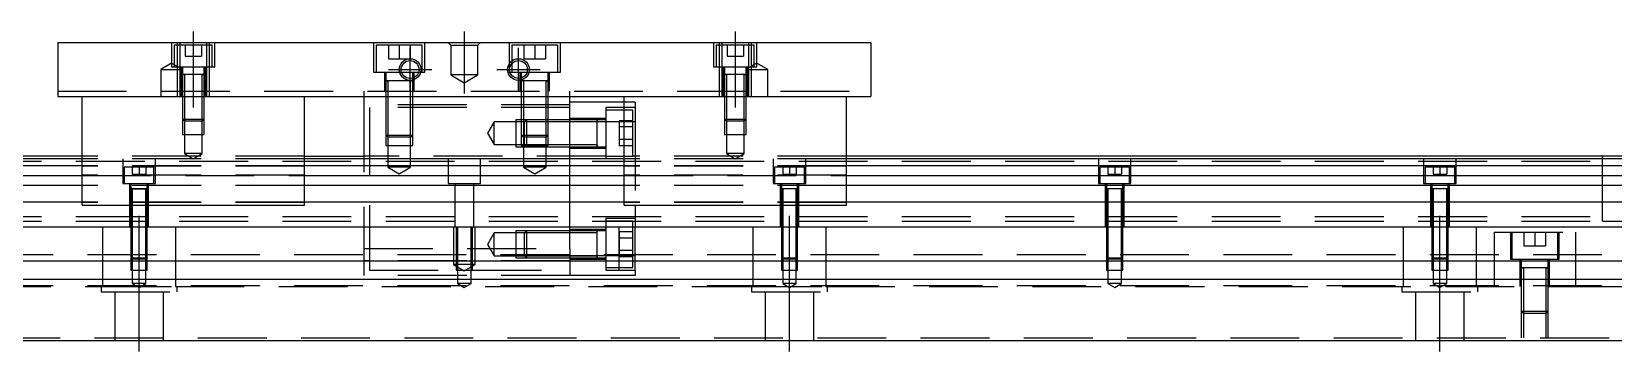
# Model space of a CAD drawing. Extents: x -10 to 727, y -273 to 77.
# Drawn here: x 180.2 to 472, y -219.6 to -160.6 of the extents above; entities that cross this region are included whole.
import ezdxf

# ---------------------------------------------------------------- set-up
doc = ezdxf.new("R2010")
doc.units = 0
doc.linetypes.add('CENTER', pattern=[50.8, 31.75, -6.35, 6.35, -6.35])
doc.linetypes.add('DASHED', pattern=[19.05, 12.7, -6.35])
doc.layers.get('0').update_dxf_attribs({"linetype": 'CONTINUOUS'})
doc.layers.add('CENTER', color=1, linetype='CENTER')

msp = doc.modelspace()

# ---------------------------------------------------------------- linework, layer by layer
at = {"color": 7, "linetype": 'CONTINUOUS'}
for p, q in [((185, -162.58), (335, -162.58)), ((185, -162.58), (185, -172.58)), ((335, -162.58), (335, -172.58)), ((185, -172.58), (335, -172.58)), ((189.5, -192.58), (189.5, -172.58)), ((230.5, -192.58), (230.5, -172.58)), ((241.5, -183.58), (241.5, -172.58)), ((279.5, -184.08), (279.5, -172.58)), ((289.5, -173.58), (279.5, -173.58)), ((289.5, -192.58), (289.5, -172.58)), ((330.5, -192.58), (330.5, -172.58)), ((189.5, -183.58), (60.5, -183.58)), ((230.5, -183.58), (241.5, -183.58)), ((470, -183.58), (330.5, -183.58)), ((470, -183.58), (469.995, -183.58)), ((470, -184.08), (470, -183.579994)), ((470.005, -183.58), (470, -183.58)), ((475, -183.58), (470, -183.58)), ((189.5, -184.08), (0, -184.08)), ((189.5, -185.332272), (0, -185.332272)), ((289.5, -184.08), (230.5, -184.08)), ((289.5, -185.332272), (230.5, -185.332272)), ((520, -184.08), (330.5, -184.08)), ((520, -185.332272), (330.5, -185.332272)), ((470, -189.379946), (470, -184.08)), ((0, -187.10668), (189.5, -187.10668)), ((189.5, -189.003076), (0, -189.003076)), ((230.5, -187.10668), (289.5, -187.10668)), ((289.5, -189.003076), (230.5, -189.003076)), ((330.5, -187.10668), (520, -187.10668)), ((520, -189.003076), (330.5, -189.003076)), ((439.998804, -189.58), (438.499994, -189.58)), ((470, -195.580006), (470, -189.379946)), ((189.5, -192.057372), (0, -192.057372)), ((189.5, -192.58), (230.5, -192.58)), ((289.5, -192.057372), (230.5, -192.057372)), ((289.5, -192.58), (330.5, -192.58)), ((520, -192.057372), (330.5, -192.057372)), ((0, -196.58), (520, -196.58)), ((0, -202.88), (520, -202.88)), ((0, -206.28), (520, -206.28)), ((0, -217.58), (520, -217.58))]:
    msp.add_line(p, q, dxfattribs=at)
at = {"color": 3, "linetype": 'DASHED'}
for p, q in [((206, -162.58), (206, -167.08)), ((213.5, -163.08), (206.5, -163.08)), ((206.5, -163.08), (206.5, -167.08)), ((207.000006, -162.58), (207.000006, -163.08)), ((207.000006, -163.08), (207.000006, -167.08)), ((207.5, -162.58), (207.5, -172.58)), ((208.5, -163.08), (208.5, -165.08)), ((210, -163.08), (210, -165.08)), ((211.5, -163.08), (211.5, -165.08)), ((212.5, -172.58), (212.5, -162.58)), ((212.999994, -163.08), (212.999994, -162.58)), ((212.999994, -167.08), (212.999994, -163.08)), ((213.5, -167.08), (213.5, -163.08)), ((214, -167.08), (214, -162.58)), ((243.25, -162.58), (243.25, -168.08)), ((252.25, -163.08), (243.75, -163.08)), ((243.75, -163.08), (243.75, -168.08)), ((246, -163.08), (246, -165.58)), ((248, -163.08), (248, -165.58)), ((250, -163.08), (250, -165.58)), ((252.25, -168.08), (252.25, -163.08)), ((252.75, -168.08), (252.75, -162.58)), ((257.5, -163.08), (257, -162.58)), ((257.5, -163.08), (257.5, -168.58)), ((257.5, -163.08), (262.5, -163.08)), ((262.5, -163.08), (263, -162.58)), ((262.5, -168.58), (262.5, -163.08)), ((268.25, -162.58), (268.25, -168.08)), ((277.25, -163.08), (268.75, -163.08)), ((268.75, -163.08), (268.75, -166.01875)), ((271, -163.08), (271, -165.58)), ((273, -163.08), (273, -165.58)), ((275, -163.08), (275, -165.58)), ((277.25, -168.08), (277.25, -163.08)), ((277.75, -168.08), (277.75, -162.58)), ((306, -162.58), (306, -167.08)), ((313.5, -163.08), (306.5, -163.08)), ((306.5, -163.08), (306.5, -167.08)), ((307.000006, -162.58), (307.000006, -163.08)), ((307.000006, -163.08), (307.000006, -167.08)), ((307.5, -162.58), (307.5, -172.58)), ((308.5, -163.08), (308.5, -165.08)), ((310, -163.08), (310, -165.08)), ((311.5, -163.08), (311.5, -165.08)), ((312.5, -172.58), (312.5, -162.58)), ((312.999994, -163.08), (312.999994, -162.58)), ((312.999994, -167.08), (312.999994, -163.08)), ((313.5, -167.08), (313.5, -163.08)), ((314, -167.08), (314, -162.58)), ((208.5, -165.08), (210, -165.08)), ((210, -165.08), (211.5, -165.08)), ((246, -165.58), (248, -165.58)), ((248, -165.58), (250, -165.58)), ((268.75, -166.01875), (268.75, -166.502968)), ((271, -165.58), (273, -165.58)), ((273, -165.58), (275, -165.58)), ((308.5, -165.08), (310, -165.08)), ((310, -165.08), (311.5, -165.08)), ((206, -166.4253), (204, -167.58)), ((204, -167.58), (208, -167.58)), ((204, -167.58), (204, -172.58)), ((208, -167.58), (206, -166.4253)), ((206, -167.08), (214, -167.08)), ((207.000006, -167.08), (207.000006, -172.58)), ((207.75, -167.08), (207.75, -172.58)), ((212.000006, -168.48), (207.999994, -168.48)), ((212.000006, -168.48), (207.999994, -168.48)), ((208, -167.08), (208, -168.48)), ((208, -168.475), (208, -168.48)), ((208, -168.48), (208.216462, -168.48)), ((208.216708, -168.48), (208, -168.48)), ((208, -168.48), (208, -168.485)), ((208, -168.48), (208, -172.58)), ((211.783332, -168.48), (208.216708, -168.48)), ((208.35, -168.48), (208.35, -172.58)), ((211.65, -172.58), (211.65, -168.48)), ((212, -168.48), (211.783332, -168.48)), ((211.783538, -168.48), (212, -168.48)), ((212, -168.48), (212, -167.08)), ((212, -168.48), (212, -168.475)), ((212, -168.485), (212, -168.48)), ((212, -172.58), (212, -168.48)), ((212.25, -172.58), (212.25, -167.08)), ((212.999994, -172.58), (212.999994, -167.08)), ((243.25, -168.08), (252.75, -168.08)), ((245.25, -168.08), (245.25, -171.58)), ((245.5, -168.08), (245.5, -169.68)), ((250.5, -169.152418), (250.5, -168.08)), ((250.5, -169.516492), (250.5, -169.152418)), ((250.75, -171.58), (250.75, -168.08)), ((257.5, -168.58), (260, -170.023376)), ((262.5, -168.58), (257.5, -168.58)), ((260, -170.023376), (262.5, -168.58)), ((268.25, -168.08), (277.75, -168.08)), ((268.75, -166.502968), (268.75, -168.08)), ((270.25, -168.08), (270.25, -171.58)), ((270.5, -168.08), (270.5, -169.152418)), ((270.5, -169.152418), (270.5, -169.516492)), ((275.5, -169.68), (275.5, -168.08)), ((275.75, -171.58), (275.75, -168.08)), ((306, -167.08), (314, -167.08)), ((307.000006, -167.08), (307.000006, -172.58)), ((307.75, -167.08), (307.75, -172.58)), ((312.000006, -168.48), (307.999994, -168.48)), ((312.000006, -168.48), (307.999994, -168.48)), ((312.000006, -168.48), (307.999994, -168.48)), ((308, -167.08), (308, -168.48)), ((308, -168.475), (308, -168.48)), ((308, -168.48), (308.216462, -168.48)), ((308.216708, -168.48), (308, -168.48)), ((308, -168.48), (308, -168.485)), ((308, -168.48), (308, -172.58)), ((311.783332, -168.48), (308.216708, -168.48)), ((308.35, -168.48), (308.35, -172.58)), ((311.65, -172.58), (311.65, -168.48)), ((312, -168.48), (311.783332, -168.48)), ((311.783538, -168.48), (312, -168.48)), ((314, -166.4253), (312, -167.58)), ((312, -168.48), (312, -167.08)), ((312, -167.58), (316, -167.58)), ((312, -168.48), (312, -168.475)), ((312, -168.485), (312, -168.48)), ((312, -172.58), (312, -168.48)), ((312.25, -172.58), (312.25, -167.08)), ((312.999994, -172.58), (312.999994, -167.08)), ((316, -167.58), (314, -166.4253)), ((316, -172.58), (316, -167.58)), ((185, -171.58), (335, -171.58)), ((241.5, -172.58), (241.5, -171.58)), ((250.500006, -169.68), (245.499994, -169.68)), ((250.500006, -169.68), (245.499994, -169.68)), ((250.500006, -169.68), (245.499994, -169.68)), ((245.5, -169.675), (245.5, -169.68)), ((245.5, -169.68), (245.757448, -169.68)), ((245.757468, -169.68), (245.5, -169.68)), ((245.5, -169.68), (245.5, -169.685)), ((245.5, -169.68), (245.5, -171.58)), ((245.5, -171.58), (245.5, -172.58)), ((245.500006, -171.58), (245.500006, -172.58)), ((250.013852, -169.68), (245.757468, -169.68)), ((245.9, -169.68), (245.9, -171.58)), ((245.9, -171.58), (245.9, -172.58)), ((250.242552, -169.68), (250.013852, -169.68)), ((250.1, -171.58), (250.1, -169.68)), ((250.1, -172.58), (250.1, -171.58)), ((250.5, -169.68), (250.242552, -169.68)), ((250.242602, -169.68), (250.5, -169.68)), ((250.499994, -172.58), (250.499994, -171.58)), ((250.5, -169.68), (250.5, -169.516492)), ((250.5, -169.68), (250.5, -169.675)), ((250.5, -169.685), (250.5, -169.68)), ((250.5, -171.58), (250.5, -169.68)), ((250.5, -172.58), (250.5, -171.58)), ((275.500006, -169.68), (270.499994, -169.68)), ((275.500006, -169.68), (270.499994, -169.68)), ((270.5, -169.516492), (270.5, -169.68)), ((270.5, -169.675), (270.5, -169.68)), ((270.5, -169.68), (270.757448, -169.68)), ((270.757468, -169.68), (270.5, -169.68)), ((270.5, -169.68), (270.5, -169.685)), ((270.5, -169.68), (270.5, -171.58)), ((270.5, -171.58), (270.5, -172.58)), ((270.500006, -171.58), (270.500006, -172.58)), ((275.242552, -169.68), (270.757468, -169.68)), ((270.9, -169.68), (270.9, -171.58)), ((270.9, -171.58), (270.9, -172.58)), ((275.1, -171.58), (275.1, -169.68)), ((275.1, -172.58), (275.1, -171.58)), ((275.5, -169.68), (275.242552, -169.68)), ((275.242602, -169.68), (275.5, -169.68)), ((275.499994, -172.58), (275.499994, -171.58)), ((275.5, -169.68), (275.5, -169.675)), ((275.5, -169.685), (275.5, -169.68)), ((275.5, -171.58), (275.5, -169.68)), ((275.5, -172.58), (275.5, -171.58)), ((279.5, -172.58), (279.5, -171.58)), ((208, -172.58), (208, -176.73)), ((208.000006, -172.58), (208.000002, -176.73)), ((208.35, -172.58), (208.35, -177.08)), ((211.65, -177.08), (211.65, -172.58)), ((211.999998, -176.73), (211.999994, -172.58)), ((212, -176.73), (212, -172.58)), ((279.5, -174.08), (241.5, -174.08)), ((242.5, -174.58), (242.5, -192.58)), ((279.5, -174.58), (242.5, -174.58)), ((245.5, -172.58), (245.5, -179.68)), ((245.500006, -172.58), (245.500002, -179.68)), ((245.9, -172.58), (245.9, -180.08)), ((250.1, -180.08), (250.1, -172.58)), ((250.499998, -179.68), (250.499994, -172.58)), ((250.5, -179.68), (250.5, -172.58)), ((270.5, -172.58), (270.5, -179.68)), ((270.500006, -172.58), (270.500002, -179.68)), ((270.9, -172.58), (270.9, -180.08)), ((275.1, -180.08), (275.1, -172.58)), ((275.499998, -179.68), (275.499994, -172.58)), ((275.5, -179.68), (275.5, -172.58)), ((286.1, -174.58), (286.1, -184.08)), ((291.5, -174.58), (286.1, -174.58)), ((291.1, -175.08), (286.1, -175.08)), ((291.5, -173.58), (289.5, -173.58)), ((291.1, -183.58), (291.1, -175.08)), ((291.5, -173.58), (291.5, -177.210684)), ((308, -172.58), (308, -176.73)), ((308.000006, -172.58), (308.000002, -176.73)), ((308.35, -172.58), (308.35, -177.08)), ((311.65, -177.08), (311.65, -172.58)), ((311.999998, -176.73), (311.999994, -172.58)), ((312, -176.73), (312, -172.58)), ((208, -176.73), (212, -176.73)), ((208, -176.73), (208.35, -177.08)), ((208.000002, -176.73), (208.000006, -179.58)), ((211.65, -177.08), (208.35, -177.08)), ((208.35, -177.08), (208.35, -179.58)), ((211.65, -177.08), (212, -176.73)), ((211.65, -179.58), (211.65, -177.08)), ((211.999994, -179.58), (211.999998, -176.73)), ((265.5, -177.23), (264.287564, -179.33)), ((265.5, -181.43), (265.5, -177.23)), ((269.5, -177.23), (265.5, -177.23)), ((269.5, -176.830006), (269.5, -181.829994)), ((271.5, -176.830006), (269.5, -176.830006)), ((271.1, -177.23), (269.5, -177.23)), ((271.5, -176.83), (271.1, -177.23)), ((271.1, -181.43), (271.1, -177.23)), ((279.5, -177.23), (271.1, -177.23)), ((279.5, -177.23), (271.1, -177.23)), ((271.5, -176.83), (271.5, -181.83)), ((279.5, -176.83), (271.5, -176.83)), ((279.5, -176.830006), (271.5, -176.830006)), ((286.1, -176.58), (279.5, -176.58)), ((284.505, -176.83), (279.5, -176.83)), ((291.5, -177.210684), (279.5, -177.210684)), ((284.5, -177.23), (279.5, -177.23)), ((286.1, -176.83), (284.495, -176.83)), ((284.5, -179.179968), (284.5, -176.829994)), ((284.5, -176.83), (284.5, -177.087448)), ((284.5, -177.087468), (284.5, -176.83)), ((284.5, -179.179954), (284.5, -177.087468)), ((288.6, -177.020598), (288.6, -178.1753)), ((291.1, -177.020598), (288.6, -177.020598)), ((291.5, -177.210684), (291.5, -192.58)), ((308, -176.73), (312, -176.73)), ((308, -176.73), (308.35, -177.08)), ((308.000002, -176.73), (308.000006, -179.58)), ((311.65, -177.08), (308.35, -177.08)), ((308.35, -177.08), (308.35, -179.58)), ((311.65, -177.08), (312, -176.73)), ((311.65, -179.58), (311.65, -177.08)), ((311.999994, -179.58), (311.999998, -176.73)), ((208.000006, -179.58), (211.999994, -179.58)), ((208.35, -179.58), (208.35, -183.08)), ((211.65, -183.08), (211.65, -179.58)), ((245.5, -179.68), (250.5, -179.68)), ((245.5, -179.68), (245.9, -180.08)), ((245.500002, -179.68), (245.500006, -181.58)), ((250.1, -180.08), (245.9, -180.08)), ((245.9, -180.08), (245.9, -181.58)), ((250.1, -180.08), (250.5, -179.68)), ((250.1, -181.58), (250.1, -180.08)), ((250.499994, -181.58), (250.499998, -179.68)), ((264.287564, -179.33), (265.5, -181.43)), ((270.5, -179.68), (275.5, -179.68)), ((270.5, -179.68), (270.9, -180.08)), ((270.500002, -179.68), (270.500006, -181.58)), ((275.1, -180.08), (270.9, -180.08)), ((270.9, -180.08), (270.9, -181.58)), ((275.1, -180.08), (275.5, -179.68)), ((275.1, -181.58), (275.1, -180.08)), ((275.499994, -181.58), (275.499998, -179.68)), ((284.5, -179.53002), (284.5, -179.179954)), ((284.5, -179.480032), (284.5, -179.179968)), ((284.5, -181.829148), (284.5, -179.480032)), ((284.5, -181.572552), (284.5, -179.53002)), ((291.1, -178.1753), (288.6, -178.1753)), ((288.6, -178.1753), (288.6, -180.4847)), ((291.1, -180.4847), (288.6, -180.4847)), ((288.6, -180.4847), (288.6, -181.639402)), ((308.000006, -179.58), (311.999994, -179.58)), ((308.35, -179.58), (308.35, -183.08)), ((311.65, -183.08), (311.65, -179.58)), ((230.5, -183.58), (189.5, -183.58)), ((211.65, -183.08), (208.35, -183.08)), ((208.35, -183.08), (210, -184.032628)), ((210, -184.032628), (211.65, -183.08)), ((241.5, -205.58), (241.5, -183.58)), ((286.1, -183.58), (241.5, -183.58)), ((245.500006, -181.58), (250.499994, -181.58)), ((245.9, -181.58), (245.9, -185.58)), ((250.1, -185.58), (250.1, -181.58)), ((265.5, -181.43), (269.5, -181.43)), ((269.5, -181.43), (271.1, -181.43)), ((269.5, -181.829994), (271.5, -181.829994)), ((270.500006, -181.58), (275.499994, -181.58)), ((270.9, -181.58), (270.9, -185.58)), ((271.1, -181.43), (279.5, -181.43)), ((271.1, -181.43), (271.5, -181.83)), ((271.1, -181.43), (279.5, -181.43)), ((271.5, -181.829994), (279.5, -181.829994)), ((271.5, -181.83), (279.5, -181.83)), ((275.1, -185.58), (275.1, -181.58)), ((279.5, -181.43), (284.5, -181.43)), ((279.5, -181.83), (284.505, -181.83)), ((279.5, -182.08), (286.1, -182.08)), ((284.495, -181.83), (286.1, -181.83)), ((284.5, -181.83), (284.5, -181.572552)), ((284.5, -181.572602), (284.5, -181.83)), ((284.5, -181.830006), (284.5, -181.829148)), ((286.1, -183.58), (291.1, -183.58)), ((291.1, -181.639402), (288.6, -181.639402)), ((291.5, -183.58), (291.1, -183.58)), ((330.5, -183.58), (291.5, -183.58)), ((311.65, -183.08), (308.35, -183.08)), ((308.35, -183.08), (310, -184.032628)), ((310, -184.032628), (311.65, -183.08)), ((470, -184.078756), (470, -183.58)), ((55, -184.455), (470, -184.455)), ((230.5, -184.08), (189.5, -184.08)), ((230.5, -185.332272), (189.5, -185.332272)), ((230.5, -185.377056), (189.5, -185.377056)), ((197, -184.08), (197, -188.58)), ((202.75, -185.58), (197.25, -185.58)), ((197.25, -185.58), (197.25, -188.58)), ((198.75, -185.58), (198.75, -186.88)), ((200, -185.58), (200, -186.88)), ((201.25, -185.58), (201.25, -186.88)), ((202.75, -188.58), (202.75, -185.58)), ((203, -188.58), (203, -184.08)), ((250.1, -185.58), (245.9, -185.58)), ((245.9, -185.58), (248, -186.792436)), ((248, -186.792436), (250.1, -185.58)), ((257, -184.08), (257, -188.58)), ((263, -188.58), (263, -184.08)), ((275.1, -185.58), (270.9, -185.58)), ((270.9, -185.58), (273, -186.792436)), ((273, -186.792436), (275.1, -185.58)), ((279.5, -196.58), (279.5, -184.08)), ((330.5, -184.08), (289.5, -184.08)), ((330.5, -185.332272), (289.5, -185.332272)), ((330.5, -185.377056), (289.5, -185.377056)), ((317, -184.08), (317, -188.58)), ((322.75, -185.58), (317.25, -185.58)), ((317.25, -185.58), (317.25, -188.58)), ((318.75, -185.58), (318.75, -186.88)), ((320, -185.58), (320, -186.88)), ((321.25, -185.58), (321.25, -186.88)), ((322.75, -188.58), (322.75, -185.58)), ((323, -188.58), (323, -184.08)), ((377, -184.08), (377, -188.58)), ((382.75, -185.58), (377.25, -185.58)), ((377.25, -185.58), (377.25, -188.58)), ((378.75, -185.58), (378.75, -186.88)), ((380, -185.58), (380, -186.88)), ((381.25, -185.58), (381.25, -186.88)), ((382.75, -188.58), (382.75, -185.58)), ((383, -188.58), (383, -184.08)), ((437, -184.08), (437, -188.58)), ((442.75, -185.58), (437.25, -185.58)), ((437.25, -185.58), (437.25, -188.58)), ((438.75, -185.58), (438.75, -186.88)), ((440, -185.58), (440, -186.88)), ((441.25, -185.58), (441.25, -186.88)), ((442.75, -188.58), (442.75, -185.58)), ((443, -188.58), (443, -184.08)), ((470, -189.379962), (470, -184.078756)), ((230.5, -187.08), (189.5, -187.08)), ((189.5, -187.10668), (230.5, -187.10668)), ((230.5, -189.003076), (189.5, -189.003076)), ((197, -188.58), (203, -188.58)), ((198.25, -188.58), (198.25, -196.58)), ((201.500006, -189.58), (198.499994, -189.58)), ((199.998804, -189.58), (198.499994, -189.58)), ((201.500006, -189.58), (198.499994, -189.58)), ((198.5, -188.58), (198.5, -189.58)), ((198.5, -189.575), (198.5, -189.58)), ((198.5, -189.58), (198.62467, -189.58)), ((198.624678, -189.58), (198.5, -189.58)), ((198.5, -189.58), (198.5, -196.58)), ((198.5, -189.58), (198.5, -189.585)), ((198.62467, -189.58), (201.375392, -189.58)), ((199.998804, -189.58), (198.624678, -189.58)), ((198.75, -186.88), (200, -186.88)), ((198.75, -189.58), (198.75, -196.58)), ((201.500006, -189.58), (199.998804, -189.58)), ((201.37533, -189.58), (199.998804, -189.58)), ((200, -186.88), (201.25, -186.88)), ((201.25, -196.58), (201.25, -189.58)), ((201.5, -189.58), (201.37533, -189.58)), ((201.375392, -189.58), (201.5, -189.58)), ((201.5, -189.58), (201.5, -188.58)), ((201.5, -189.58), (201.5, -189.575)), ((201.5, -196.58), (201.5, -189.58)), ((201.5, -189.585), (201.5, -189.58)), ((201.75, -196.58), (201.75, -188.58)), ((257, -188.58), (263, -188.58)), ((258.25, -188.58), (258.25, -196.58)), ((261.75, -196.58), (261.75, -188.58)), ((330.5, -187.08), (289.5, -187.08)), ((289.5, -187.10668), (330.5, -187.10668)), ((330.5, -189.003076), (289.5, -189.003076)), ((317, -188.58), (323, -188.58)), ((318.25, -188.58), (318.25, -196.58)), ((319.998804, -189.58), (318.499994, -189.58)), ((318.5, -188.58), (318.5, -189.58)), ((318.5, -189.575), (318.5, -189.58)), ((318.624678, -189.58), (318.5, -189.58)), ((318.5, -189.58), (318.5, -196.58)), ((318.5, -189.58), (318.5, -189.585)), ((319.998804, -189.58), (318.624678, -189.58)), ((318.75, -186.88), (320, -186.88)), ((318.75, -189.58), (318.75, -196.58)), ((321.500006, -189.58), (319.998804, -189.58)), ((321.37533, -189.58), (319.998804, -189.58)), ((320, -186.88), (321.25, -186.88)), ((321.25, -196.58), (321.25, -189.58)), ((321.5, -189.58), (321.37533, -189.58)), ((321.5, -189.58), (321.5, -188.58)), ((321.5, -189.58), (321.5, -189.575)), ((321.5, -196.58), (321.5, -189.58)), ((321.5, -189.585), (321.5, -189.58)), ((321.75, -196.58), (321.75, -188.58)), ((377, -188.58), (383, -188.58)), ((378.25, -188.58), (378.25, -196.58)), ((379.998804, -189.58), (378.499994, -189.58)), ((378.5, -188.58), (378.5, -189.58)), ((378.5, -189.575), (378.5, -189.58)), ((378.624678, -189.58), (378.5, -189.58)), ((378.5, -189.58), (378.5, -196.58)), ((378.5, -189.58), (378.5, -189.585)), ((379.998804, -189.58), (378.624678, -189.58)), ((378.75, -186.88), (380, -186.88)), ((378.75, -189.58), (378.75, -196.58)), ((381.500006, -189.58), (379.998804, -189.58)), ((381.37533, -189.58), (379.998804, -189.58)), ((380, -186.88), (381.25, -186.88)), ((381.25, -196.58), (381.25, -189.58)), ((381.5, -189.58), (381.37533, -189.58)), ((381.5, -189.58), (381.5, -188.58)), ((381.5, -189.58), (381.5, -189.575)), ((381.5, -196.58), (381.5, -189.58)), ((381.5, -189.585), (381.5, -189.58)), ((381.75, -196.58), (381.75, -188.58)), ((437, -188.58), (443, -188.58)), ((438.25, -188.58), (438.25, -196.58)), ((438.5, -188.58), (438.5, -189.58)), ((438.5, -189.575), (438.5, -189.58)), ((438.624678, -189.58), (438.5, -189.58)), ((438.5, -189.58), (438.5, -189.585)), ((438.5, -189.58), (438.5, -196.58)), ((439.998804, -189.58), (438.624678, -189.58)), ((438.75, -186.88), (440, -186.88)), ((438.75, -189.58), (438.75, -196.58)), ((441.500006, -189.58), (439.998804, -189.58)), ((441.37533, -189.58), (439.998804, -189.58)), ((440, -186.88), (441.25, -186.88)), ((441.25, -196.58), (441.25, -189.58)), ((441.5, -189.58), (441.37533, -189.58)), ((441.5, -189.58), (441.5, -188.58)), ((441.5, -189.58), (441.5, -189.575)), ((441.5, -189.585), (441.5, -189.58)), ((441.5, -196.58), (441.5, -189.58)), ((441.75, -196.58), (441.75, -188.58)), ((470, -189.780026), (470, -189.379962)), ((230.5, -192.057372), (189.5, -192.057372)), ((230.5, -192.08), (189.5, -192.08)), ((242.5, -192.58), (242.5, -196.58)), ((330.5, -192.057372), (289.5, -192.057372)), ((330.5, -192.08), (289.5, -192.08)), ((291.5, -192.58), (291.5, -196.58)), ((470, -195.579164), (470, -189.780026)), ((55, -194.705), (470, -194.705)), ((286.1, -195.08), (286.1, -204.58)), ((291.5, -195.08), (286.1, -195.08)), ((55, -195.58), (470, -195.58)), ((193.291796, -207.58), (193.291796, -196.58)), ((198.5, -196.58), (198.5, -202.33)), ((198.500006, -196.58), (198.500002, -202.33)), ((198.75, -196.58), (198.75, -202.58)), ((201.25, -202.58), (201.25, -196.58)), ((201.499998, -202.33), (201.499994, -196.58)), ((201.5, -202.33), (201.5, -196.58)), ((206.708204, -196.58), (206.708204, -207.58)), ((242.5, -196.58), (242.5, -202.88)), ((258, -196.58), (258, -203.58)), ((258.500006, -196.58), (258.500006, -202.88)), ((258.75, -196.58), (258.75, -204.58)), ((261.25, -204.58), (261.25, -196.58)), ((261.499994, -202.88), (261.499994, -196.58)), ((262, -203.58), (262, -196.58)), ((265.5, -197.73), (264.287564, -199.83)), ((265.5, -201.93), (265.5, -197.73)), ((269.5, -197.73), (265.5, -197.73)), ((271.5, -197.330002), (269.5, -197.330006)), ((269.5, -197.330006), (269.5, -202.329994)), ((271.1, -197.73), (269.5, -197.73)), ((271.5, -197.33), (271.1, -197.73)), ((271.1, -201.93), (271.1, -197.73)), ((279.5, -197.73), (271.1, -197.73)), ((271.5, -197.33), (271.5, -202.33)), ((279.5, -197.33), (271.5, -197.33)), ((279.5, -197.330006), (271.5, -197.330002)), ((279.5, -200.58), (279.5, -196.58)), ((286.1, -197.08), (279.5, -197.08)), ((284.5, -197.33), (279.5, -197.33)), ((284.5, -197.73), (279.5, -197.73)), ((284.5, -197.33), (284.495, -197.33)), ((284.5, -199.679968), (284.5, -197.329994)), ((284.5, -199.83), (284.5, -197.329994)), ((284.5, -202.330006), (284.5, -197.329994)), ((284.5, -197.587468), (284.5, -197.33)), ((286.1, -197.33), (284.5, -197.33)), ((284.505, -197.33), (284.5, -197.33)), ((284.5, -199.629974), (284.5, -197.587468)), ((291.1, -195.58), (286.1, -195.58)), ((288.500006, -196.58), (288.500006, -202.88)), ((288.6, -197.520598), (288.6, -198.6753)), ((291.1, -197.520598), (288.6, -197.520598)), ((291.1, -196.58), (291.1, -195.58)), ((291.1, -202.88), (291.1, -196.58)), ((291.499994, -202.88), (291.499994, -196.58)), ((313.291796, -207.58), (313.291796, -196.58)), ((318.5, -196.58), (318.5, -202.33)), ((318.500006, -196.58), (318.500002, -202.33)), ((318.75, -196.58), (318.75, -202.58)), ((321.25, -202.58), (321.25, -196.58)), ((321.499998, -202.33), (321.499994, -196.58)), ((321.5, -202.33), (321.5, -196.58)), ((326.708204, -196.58), (326.708204, -207.58)), ((378.5, -196.58), (378.5, -202.33)), ((378.500006, -196.58), (378.500002, -202.33)), ((378.75, -196.58), (378.75, -202.58)), ((381.25, -202.58), (381.25, -196.58)), ((381.499998, -202.33), (381.499994, -196.58)), ((381.5, -202.33), (381.5, -196.58)), ((433.291796, -207.58), (433.291796, -196.58)), ((438.5, -196.58), (438.5, -202.33)), ((438.500006, -196.58), (438.500002, -202.33)), ((438.75, -196.58), (438.75, -202.58)), ((441.25, -202.58), (441.25, -196.58)), ((441.499998, -202.33), (441.499994, -196.58)), ((441.5, -202.33), (441.5, -196.58)), ((446.708204, -196.58), (446.708204, -207.58)), ((450, -197.58), (450, -202.88)), ((450, -197.58), (465, -197.58)), ((453, -197.58), (453, -202.58)), ((453.25, -197.58), (453.25, -202.58)), ((455.5, -197.58), (455.5, -200.08)), ((457.5, -197.58), (457.5, -200.08)), ((459.5, -197.58), (459.5, -200.08)), ((461.75, -202.58), (461.75, -197.58)), ((462, -202.58), (462, -197.58)), ((465, -197.58), (465, -202.88)), ((469.995, -195.58), (470, -195.58)), ((470, -195.58), (470, -195.579164)), ((470, -195.58), (470.005, -195.58)), ((470, -195.58), (475, -195.58)), ((241.5, -200.58), (279.5, -200.58)), ((264.287564, -199.83), (265.5, -201.93)), ((279.5, -200.58), (279.5, -202.88)), ((284.5, -200.03002), (284.5, -199.629974)), ((284.5, -202.329148), (284.5, -199.679968)), ((284.5, -202.072552), (284.5, -200.03002)), ((291.1, -198.6753), (288.6, -198.6753)), ((288.6, -198.6753), (288.6, -200.9847)), ((291.1, -200.9847), (288.6, -200.9847)), ((288.6, -200.9847), (288.6, -202.139402)), ((455.5, -200.08), (457.5, -200.08)), ((457.5, -200.08), (459.5, -200.08)), ((0, -201.73), (520, -201.73)), ((198.5, -202.33), (201.5, -202.33)), ((198.5, -202.33), (198.75, -202.58)), ((198.500002, -202.33), (198.500006, -202.88)), ((198.500006, -202.88), (198.500006, -204.58)), ((201.25, -202.58), (198.75, -202.58)), ((198.75, -202.58), (198.75, -204.58)), ((201.25, -202.58), (201.5, -202.33)), ((201.25, -204.58), (201.25, -202.58)), ((201.499994, -202.88), (201.499998, -202.33)), ((201.499994, -204.58), (201.499994, -202.88)), ((241.5, -202.855918), (279.5, -202.855918)), ((242.5, -202.855918), (241.5, -202.855918)), ((279.5, -202.855918), (242.5, -202.855918)), ((242.5, -202.88), (242.5, -204.58)), ((262, -203.58), (258, -203.58)), ((258, -203.58), (260, -204.7347)), ((258.500006, -202.88), (258.500006, -204.58)), ((260, -204.7347), (262, -203.58)), ((261.499994, -204.58), (261.499994, -202.88)), ((265.5, -201.93), (269.5, -201.93)), ((269.5, -201.93), (271.1, -201.93)), ((269.5, -202.329994), (271.5, -202.329998)), ((271.1, -201.93), (279.5, -201.93)), ((271.1, -201.93), (271.5, -202.33)), ((271.5, -202.329998), (279.5, -202.329994)), ((271.5, -202.33), (279.5, -202.33)), ((279.5, -201.93), (284.5, -201.93)), ((288.500006, -201.949316), (279.5, -201.949316)), ((279.5, -202.33), (284.5, -202.33)), ((279.5, -202.58), (286.1, -202.58)), ((279.5, -202.88), (279.5, -205.58)), ((284.495, -202.33), (284.5, -202.33)), ((284.5, -202.33), (284.5, -202.072552)), ((284.5, -202.072602), (284.5, -202.33)), ((284.5, -202.330006), (284.5, -202.329148)), ((284.5, -202.33), (286.1, -202.33)), ((284.5, -202.33), (284.505, -202.33)), ((286.1, -204.08), (288.500006, -204.08)), ((291.5, -201.949316), (288.500006, -201.949316)), ((288.500006, -202.88), (288.500006, -204.58)), ((288.500006, -204.08), (291.1, -204.08)), ((291.1, -202.139402), (288.6, -202.139402)), ((291.1, -204.08), (291.1, -202.88)), ((291.499994, -204.58), (291.499994, -202.88)), ((318.5, -202.33), (321.5, -202.33)), ((318.5, -202.33), (318.75, -202.58)), ((318.500002, -202.33), (318.500006, -202.88)), ((318.500006, -202.88), (318.500006, -204.58)), ((321.25, -202.58), (318.75, -202.58)), ((318.75, -202.58), (318.75, -204.58)), ((321.25, -202.58), (321.5, -202.33)), ((321.25, -204.58), (321.25, -202.58)), ((321.499994, -202.88), (321.499998, -202.33)), ((321.499994, -204.58), (321.499994, -202.88)), ((378.5, -202.33), (381.5, -202.33)), ((378.5, -202.33), (378.75, -202.58)), ((378.500002, -202.33), (378.500006, -202.88)), ((378.500006, -202.88), (378.500006, -204.58)), ((381.25, -202.58), (378.75, -202.58)), ((378.75, -202.58), (378.75, -204.58)), ((381.25, -202.58), (381.5, -202.33)), ((381.25, -204.58), (381.25, -202.58)), ((381.499994, -202.88), (381.499998, -202.33)), ((381.499994, -204.58), (381.499994, -202.88)), ((438.5, -202.33), (441.5, -202.33)), ((438.5, -202.33), (438.75, -202.58)), ((438.500002, -202.33), (438.500006, -202.88)), ((438.500006, -202.88), (438.500006, -204.58)), ((441.25, -202.58), (438.75, -202.58)), ((438.75, -202.58), (438.75, -204.58)), ((441.25, -202.58), (441.5, -202.33)), ((441.25, -204.58), (441.25, -202.58)), ((441.499994, -202.88), (441.499998, -202.33)), ((441.499994, -204.58), (441.499994, -202.88)), ((450, -202.88), (450, -206.28)), ((453, -202.58), (462, -202.58)), ((454.75, -202.58), (454.75, -207.58)), ((460.000006, -204.18), (454.999994, -204.18)), ((460.000006, -204.18), (454.999994, -204.18)), ((460.000006, -204.18), (454.999994, -204.18)), ((455, -202.58), (455, -202.88)), ((455, -202.88), (455, -204.18)), ((455, -204.175), (455, -204.18)), ((455, -204.18), (455.257448, -204.18)), ((455.257468, -204.18), (455, -204.18)), ((455, -204.18), (455, -204.185)), ((455, -204.18), (455, -206.28)), ((459.742552, -204.18), (455.257468, -204.18)), ((455.4, -204.18), (455.4, -206.28)), ((459.6, -206.28), (459.6, -204.18)), ((460, -204.18), (459.742552, -204.18)), ((459.742602, -204.18), (460, -204.18)), ((460, -202.88), (460, -202.58)), ((460, -204.18), (460, -202.88)), ((460, -204.18), (460, -204.175)), ((460, -204.185), (460, -204.18)), ((460, -206.28), (460, -204.18)), ((460.25, -207.58), (460.25, -202.58)), ((465, -202.88), (465, -206.28)), ((198.500006, -204.58), (201.499994, -204.58)), ((198.75, -204.58), (198.75, -207.08)), ((201.25, -207.08), (198.75, -207.08)), ((198.75, -207.08), (200, -207.801688)), ((200, -207.801688), (201.25, -207.08)), ((201.25, -207.08), (201.25, -204.58)), ((279.5, -205.58), (241.5, -205.58)), ((242.5, -204.58), (279.5, -204.58)), ((258.500006, -204.58), (261.499994, -204.58)), ((258.75, -204.58), (258.75, -207.08)), ((261.25, -207.08), (258.75, -207.08)), ((258.75, -207.08), (260, -207.801688)), ((260, -207.801688), (261.25, -207.08)), ((261.25, -207.08), (261.25, -204.58)), ((291.5, -205.58), (279.5, -205.58)), ((286.1, -204.58), (288.500006, -204.58)), ((288.500006, -204.58), (291.499994, -204.58)), ((291.5, -204.58), (291.5, -205.58)), ((318.500006, -204.58), (321.499994, -204.58)), ((318.75, -204.58), (318.75, -207.08)), ((321.25, -207.08), (318.75, -207.08)), ((318.75, -207.08), (320, -207.801688)), ((320, -207.801688), (321.25, -207.08)), ((321.25, -207.08), (321.25, -204.58)), ((378.500006, -204.58), (381.499994, -204.58)), ((378.75, -204.58), (378.75, -207.08)), ((381.25, -207.08), (378.75, -207.08)), ((378.75, -207.08), (380, -207.801688)), ((380, -207.801688), (381.25, -207.08)), ((381.25, -207.08), (381.25, -204.58)), ((438.500006, -204.58), (441.499994, -204.58)), ((438.75, -204.58), (438.75, -207.08)), ((441.25, -207.08), (438.75, -207.08)), ((438.75, -207.08), (440, -207.801688)), ((440, -207.801688), (441.25, -207.08)), ((441.25, -207.08), (441.25, -204.58)), ((450, -206.28), (450, -207.58)), ((455, -206.28), (455, -207.58)), ((455.4, -206.28), (455.4, -207.58)), ((459.6, -207.58), (459.6, -206.28)), ((460, -207.58), (460, -206.28)), ((465, -206.28), (465, -207.58)), ((0, -207.43), (520, -207.43)), ((56.708204, -207.58), (193.291796, -207.58)), ((193, -207.58), (193, -208.58)), ((193, -208.58), (207, -208.58)), ((193.291796, -207.58), (206.708204, -207.58)), ((195.5, -208.58), (195.5, -217.58)), ((204.5, -217.58), (204.5, -208.58)), ((206.708204, -207.58), (313.291796, -207.58)), ((207, -208.58), (207, -207.58)), ((313, -207.58), (313, -208.58)), ((313, -208.58), (327, -208.58)), ((313.291796, -207.58), (326.708204, -207.58)), ((315.5, -208.58), (315.5, -217.58)), ((324.5, -217.58), (324.5, -208.58)), ((326.708204, -207.58), (463.291796, -207.58)), ((327, -208.58), (327, -207.58)), ((433, -207.58), (433, -208.58)), ((433, -208.58), (447, -208.58)), ((435.5, -208.58), (435.5, -217.58)), ((444.5, -217.58), (444.5, -208.58)), ((447, -208.58), (447, -207.58)), ((455, -207.58), (455, -212.18)), ((455.000006, -207.58), (455.000002, -212.18)), ((455.4, -207.58), (455.4, -212.58)), ((459.6, -212.58), (459.6, -207.58)), ((459.999998, -212.18), (459.999994, -207.58)), ((460, -212.18), (460, -207.58)), ((463.291796, -207.58), (476.708204, -207.58)), ((455, -212.18), (460, -212.18)), ((455, -212.18), (455.4, -212.58)), ((455.000002, -212.18), (455.000006, -217.08)), ((459.6, -212.58), (455.4, -212.58)), ((455.4, -212.58), (455.4, -217.08)), ((459.6, -212.58), (460, -212.18)), ((459.6, -217.08), (459.6, -212.58)), ((459.999994, -217.08), (459.999998, -212.18)), ((77.499994, -217.08), (520, -217.08))]:
    msp.add_line(p, q, dxfattribs=at)
at = {"color": 3, "linetype": 'CONTINUOUS'}
for centre in [(250, -167.58), (270, -167.58)]:
    msp.add_circle(centre, 2, dxfattribs=at)
at = {"color": 7, "linetype": 'CONTINUOUS'}
for centre in [(250, -167.58), (270, -167.58)]:
    msp.add_circle(centre, 1.65, dxfattribs=at)
at = {"layer": 'CENTER', "color": 1, "linetype": 'CENTER'}
for p, q in [((210, -160.58), (210, -174.58)), ((260, -160.58), (260, -172.023376)), ((310, -160.58), (310, -174.58)), ((250, -171.58), (250, -163.58)), ((270, -171.58), (270, -163.58)), ((246, -167.58), (254, -167.58)), ((266, -167.58), (274, -167.58)), ((200, -219.58), (200, -194.58)), ((320, -219.58), (320, -194.58)), ((440, -219.58), (440, -194.58))]:
    msp.add_line(p, q, dxfattribs=at)

doc.saveas('drawing.dxf')
